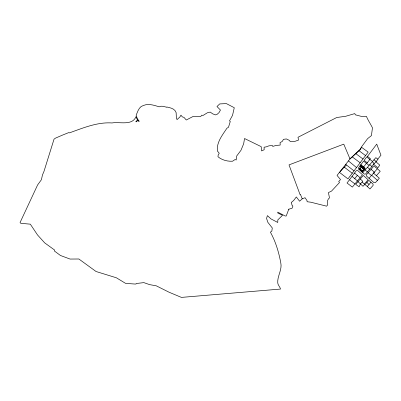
<?xml version="1.0" encoding="UTF-8"?>
<svg xmlns="http://www.w3.org/2000/svg" width="401" height="401" viewBox="0 0 401 401"><rect width="100%" height="100%" fill="white"/><g stroke="black" fill="none" stroke-linecap="round" stroke-linejoin="round"><path stroke-width="0.6" d="M364.349 184.089L368.133 179.748L363.291 175.468L355.717 184.385L359.111 186.826L360.419 183.909L362.8 181.292L360.218 178.891M349.482 179.803L356.304 170.676L357.727 170.545L362.464 174.736L352.349 187.107L347.02 182.991L349.482 179.803L354.83 183.848M339.447 172.36L347.983 178.886L368.158 152.119L361.527 147.272L360.053 149.834L349.767 159.202L337.04 175.438L340.539 179.603L338.685 181.533L339.512 182.52L331.537 191.082L328.419 192.6L329.497 197.929L328.544 198.726L327.587 200.545L327.672 204.841L326.625 206.179L310.81 202.204L307.166 201.743L306.935 200.445L305.046 197.718L302.234 198.851L299.597 201.212L296.334 196.956L293.667 200.465L291.231 202.51L292.194 205.593L292.905 206.079L292.058 208.274L288.469 209.257L288.951 209.538L288.459 210.034L286.224 216.019L285.111 215.959L277.753 212.164L277.753 212.956L282.51 215.312L277.833 219.873L277.753 222.47L270.926 218.876L267.407 215.623L266.565 218.4L267.818 222.274L272.289 227.974L271.823 231.151L270.389 232.144C275.672 241.698 278.84 252.259 280.795 262.956C282.269 269.808 277.236 276.094 277.753 282.88C277.958 285.322 280.018 286.765 280.52 289.061L181.437 297.402L169.032 292.209L156.24 285.813L149.593 284.625L143.839 282.62L136.119 283.532L136.119 283.943L135.262 284.058L125.623 283.387L116.36 277.778L96.055 271.507L78.862 258.996L70.07 259.061L60.456 255.487L54.371 250.971L54.626 250.059L44.696 242.881L37.534 234.961L30.326 224.169L20.787 223.312L20.05 222.57L37.599 184.966L41.423 179.693L42.456 174.976L43.985 171.382L54.04 139.147L55.549 138.109L62.491 135.107L68.706 132.616L69.388 132.886C82.967 128.014 97.333 121.949 111.974 122.952C119.498 121.533 132.28 125.994 135.979 116.676L137.528 120.034L135.814 121.593L136.034 121.889L138.054 120.41L138.952 121.573L139.192 121.162L137.312 118.676L136.16 115.202C137.764 111.513 138.992 106.471 143.543 105.438C148.651 103.303 154.225 105.323 159.217 106.826L161.017 106.23L163.006 106.3L166.791 107.262L166.876 107.002C170.445 107.844 174.806 108.571 176.134 112.611L176.365 117.859L177.031 119.618L179.889 116.967L180.966 115.152L182.3 116.871L183.969 117.373L186.3 120.019L193.112 116.445L200.781 116.445L201.818 115.132L202.971 115.493L207.462 112.731L210.194 112.095L212.796 113.884L215.497 114.892L217.141 114.32L219.021 112.611L220.46 110.044L216.981 106.536L219.713 103.919L226.37 103.598L234.279 107.714L232.53 115.363L229.492 120.886L230.284 121.473L228.45 127.358L226.921 128.205C222.485 135.027 216.39 142.315 217.407 151.022L219.247 153.272L218.219 154.896L217.964 156.746C221.903 160.069 227.422 161.528 232.545 161.222L235.131 159.498L236.169 160.004L236.64 156.074L240.966 150.3L243.673 143.764L244.525 138.515L261.196 146.661L261.582 150.911L264.164 149.748L264.069 147.202L266.284 146.856L268.916 145.844L272.434 145.498L272.715 146.42L275.903 145.468L280.224 145.062L280.053 142.616L282.279 141.443L283.457 139.337L286.384 138.952L289.402 140.385L289.607 140.931L290.961 141.693L295.176 141.267L298.529 140.089L298.003 137.277L336.715 117.513L345.707 116.275L354.775 113.598L355.306 114.806L361.231 116.345L366.424 116.365C368.073 120.435 370.469 123.839 372.464 127.789L371.436 135.603L367.627 138.626L361.617 146.731L360.429 149.012L349.958 158.831M363.587 167.067L366.394 163.322M367.496 156.39L376.729 144.129L380.95 155.197L377.777 159.142M366.659 163.533L370.424 158.666L367.271 156.21M369.05 165.402L363.577 161.117L358.564 167.773L358.725 169.162L364.288 174.109L365.577 174.024L377.998 159.317L375.852 157.653L362.735 172.726M357.251 180.721L352.038 176.385M354.649 178.681L357.381 175.397L354.509 173.077M377.361 168.756L374.609 166.555L373.431 166.646L366.354 174.731L366.434 175.974L374.018 182.696L375.431 182.635L379.331 178.209L373.526 173.142L377.361 168.756L380.238 171.297L376.419 175.668M367.286 186.49L365.04 184.55L368.8 180.34L373.08 184.124L373.095 185.412L369.933 188.956L367.286 186.49L370.96 182.249M360.569 166.49L361.502 165.423M361.1 166.956L362.033 165.889M359.702 169.458L360.238 168.841L359.622 168.305M361.637 167.423L362.564 166.355M362.168 167.889L363.1 166.821M362.699 168.355L363.632 167.287M362.083 172.149L365.311 168.455L360.79 164.816M369.035 178.28L371.672 175.262L377.421 180.375M340.038 171.713L346.394 164.956M359.05 150.746L365.562 155.583M355.852 153.658L362.995 159.002M352.289 156.906L360.153 162.791M372.534 161.438L366.689 156.981L364.133 160.375L367.246 162.771M344.344 167.192L352.284 173.292M345.682 164.405L354.068 170.911M373.973 159.793L376.193 161.568M373.837 164.5L377.877 167.778L379.777 165.112L375.988 161.824M348.429 160.906L356.549 167.603M371.06 169.362L374.384 172.164L371.436 175.533L368.138 172.671M372.253 161.758L374.033 163.272L373.08 164.61L373.446 164.946M369.747 164.61L372.033 166.58M367.461 167.242L369.747 169.217M357.381 175.397L359.958 177.618M361.025 166.696L363.963 169.262M360.349 168.896L362.559 170.871M365.156 169.919L367.401 171.924M366.88 182.49L369.055 184.445M362.118 182.039L364.72 184.43L362.985 186.29L357.852 181.523M350.018 158.976L343.767 144.144L289.006 164.891L300.108 194.721L300.489 194.525L302.234 198.851M360.965 164.956L360.033 166.024L363.236 168.821L364.168 167.753L360.965 164.956M361.647 165.984L359.085 168.916L362.023 171.483L364.584 168.55L361.647 165.984M359.983 168.235L359.05 169.302L359.587 169.768L360.519 168.701L359.983 168.235M362.118 170.099L361.186 171.167L361.717 171.633L362.649 170.565L362.118 170.099"/></g></svg>
